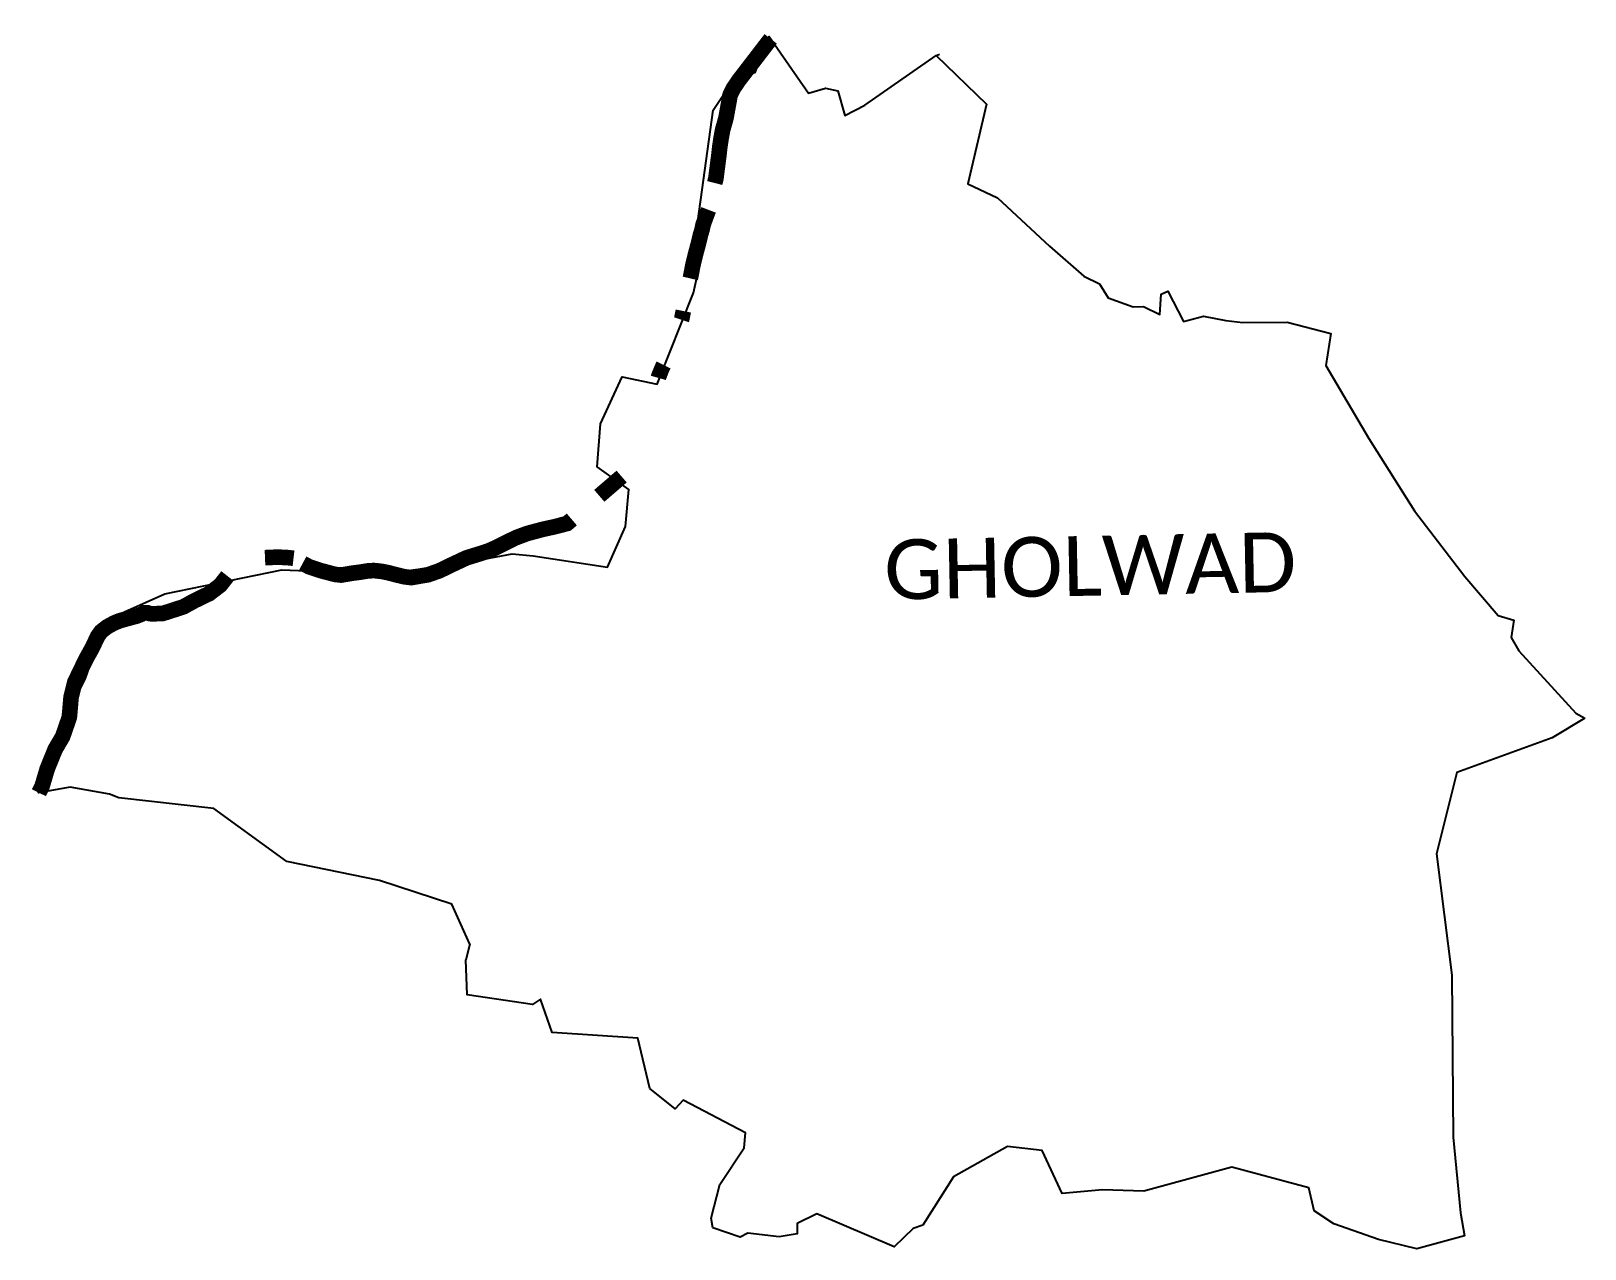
# Model space of a CAD drawing. Header units: metres. Extents: x 260376 to 265348, y 2219823 to 2223720.
import ezdxf

# ---------------------------------------------------------------- set-up
doc = ezdxf.new("R2010")
doc.units = ezdxf.units.M
for name, color, linetype in [('NATURALLY PROTECTED', 3, 'Continuous'), ('village', 3, 'Continuous'), ('VILLAGE NAME', 250, 'Continuous')]:
    doc.layers.add(name, color=color, linetype=linetype)
doc.styles.get("Standard").update_dxf_attribs({"font": 'simplex.shx'})

msp = doc.modelspace()

# ---------------------------------------------------------------- linework, layer by layer
at = {"color": 3, "flags": 128}
msp.add_lwpolyline([(263271.8, 2223642.1), (263433.4, 2223486.3)], dxfattribs=at)
at = {"layer": 'NATURALLY PROTECTED', "color": 116, "true_color": 0x136734, "const_width": 50, "flags": 128}
for points in [[(262563.3, 2223234), (262567, 2223248.6), (262576.7, 2223323.9), (262579.7, 2223350.9), (262583.3, 2223374.9), (262588.5, 2223403.5), (262599.1, 2223441.3), (262610.5, 2223504), (262611.2, 2223510.8), (262613.5, 2223517.5), (262623.7, 2223537.9), (262640.6, 2223562.8), (262720.9, 2223667.3)], [(262720.9, 2223667.3), (262725.2, 2223672.9), (262742.4, 2223695.3)], [(262543.5, 2223148.2), (262539, 2223136.3), (262525.7, 2223099.9), (262522.7, 2223084.5), (262518.4, 2223070.6), (262510.5, 2223038.1), (262501.9, 2223006.3), (262493.7, 2222972.5), (262485.7, 2222930.9), (262485.2, 2222928.8)], [(262462.8, 2222824.4), (262457.4, 2222797.7), (262457, 2222796.5)], [(262399.9, 2222651.9), (262393.7, 2222639.4), (262384.7, 2222616.6), (262383, 2222610.5)], [(262265.5, 2222294.7), (262193.9, 2222233.1)], [(262106, 2222157.5), (262090.8, 2222144.5), (262050.2, 2222134), (262013.3, 2222126), (261963.1, 2222112.5), (261927.8, 2222099.4), (261858.3, 2222065.2), (261839.9, 2222057.1), (261813.2, 2222048.3), (261768.3, 2222034.4), (261723.4, 2222013.3), (261682.5, 2221993.5), (261646.3, 2221980.7), (261591.7, 2221971.4), (261569.5, 2221974.3), (261543.9, 2221980.4), (261517.8, 2221987.3), (261497.8, 2221991.3), (261472.2, 2221994), (261453, 2221992.8), (261423.6, 2221988.1), (261401.4, 2221985.3), (261368, 2221979.6), (261348.5, 2221981.6), (261303.5, 2221993.5), (261265.2, 2222006.2), (261244.8, 2222017.2)], [(261215.4, 2222033.3), (261195.3, 2222035.6), (261163.8, 2222036.9), (261124.1, 2222035.2)], [(261004, 2221976.5), (260981.1, 2221947.3), (260946.1, 2221920.5), (260897.9, 2221897.1), (260864, 2221878.4), (260817.8, 2221863.2), (260796.9, 2221856.8), (260794.2, 2221857.1), (260781.6, 2221856.3), (260769.8, 2221855.6), (260762.1, 2221855.4), (260755.1, 2221856.4), (260746.6, 2221859.2), (260738.2, 2221858.9), (260730.4, 2221854.9), (260713.4, 2221848.2), (260691.6, 2221842.5), (260657.1, 2221832.7), (260640.1, 2221825.5), (260619, 2221814), (260599.8, 2221798.9), (260588.5, 2221783.3), (260571.7, 2221747.4), (260551.4, 2221711.1), (260515.5, 2221636.6), (260503.6, 2221588.7), (260498, 2221524.7), (260476.6, 2221462.7), (260452.8, 2221422.3), (260427.2, 2221359.2), (260410.8, 2221303.8), (260407.6, 2221297.4), (260400.6, 2221283)]]:
    msp.add_lwpolyline(points, dxfattribs=at)
at = {"layer": 'village', "flags": 128}
msp.add_lwpolyline([(261779.6, 2220798), (261767.3, 2220748.2)], dxfattribs=at)
at = {"layer": 'village', "color": 3}
for points in [[(261779.6, 2220798, 0), (261721.6, 2220926.1, 0), (261490.2, 2221002, 0), (261194.2, 2221063.1, 0), (260960.2, 2221232.6, 0), (260656.7, 2221266.6, 0), (260627, 2221278.9, 0), (260500.8, 2221300.9, 0), (260399.6, 2221282.9, 0), (260498.1, 2221544.3, 0), (260549.9, 2221649.4, 0), (260615.3, 2221835.1, 0), (260803.4, 2221919.9, 0), (261177.9, 2221996, 0), (261284.6, 2221992.1, 0), (261446.6, 2221974.7, 0), (261773.1, 2222020.8, 0), (261914.9, 2222047.7, 0), (261982.6, 2222041.1, 0), (262220.4, 2222005.1, 0), (262277.9, 2222135.5, 0), (262288.9, 2222253.6, 0), (262186.7, 2222326.3, 0), (262198.3, 2222463, 0), (262266.8, 2222614, 0), (262378.7, 2222590.5, 0), (262495.8, 2222883, 0), (262522.4, 2223003.5, 0), (262505.2, 2223081.5, 0), (262558.4, 2223467, 0), (262628.2, 2223572.6, 0), (262692.2, 2223587.8, 0), (262737.2, 2223702.7, 0), (262863.1, 2223522, 0), (262917.4, 2223537.4, 0), (262956.8, 2223528.6, 0), (262980, 2223449.9, 0), (263044, 2223483.2, 0), (263271.8, 2223642.1, 0), (263282.6, 2223646, 0)], [(263433.4, 2223486.3, 0), (263372.9, 2223231.9, 0), (263468.7, 2223186.7, 0), (263634.9, 2223032.1, 0), (263744.4, 2222936.5, 0), (263795, 2222911.5, 0), (263822.2, 2222866.7, 0), (263902.2, 2222837.4, 0), (263935, 2222839.3, 0), (263987.4, 2222813.8, 0), (263992.1, 2222878.9, 0), (264013.3, 2222888, 0), (264063.5, 2222790.9, 0), (264127.8, 2222807.7, 0), (264199.3, 2222794.5, 0), (264253.8, 2222787.8, 0), (264395.6, 2222788.6, 0), (264534.7, 2222752.6, 0), (264518.9, 2222650.2, 0), (264656.2, 2222416.6, 0), (264802.9, 2222184.8, 0), (264964.2, 2221975, 0), (265070.9, 2221850.3, 0), (265120.4, 2221835.7, 0), (265111.7, 2221780.3, 0), (265136.8, 2221736.8, 0), (265319.4, 2221538.1, 0), (265348, 2221521.2, 0)], [(265348, 2221521.2, 0), (265243.4, 2221458.3, 0), (264938.6, 2221347.7, 0), (264872.8, 2221087.3, 0), (264921.6, 2220698.8, 0), (264926.6, 2220180.6, 0), (264950.1, 2219938.6, 0), (264963, 2219864.9, 0), (264809.8, 2219823.3, 0), (264687.5, 2219853.4, 0), (264544.9, 2219903.2, 0), (264482.1, 2219944.9, 0), (264464.3, 2220018.7, 0), (264218.5, 2220084.9, 0), (263936.8, 2220008.3, 0), (263803.7, 2220012.6, 0), (263675.3, 2220000.9, 0), (263610.9, 2220138.1, 0), (263500.6, 2220151.3, 0), (263327.6, 2220054.5, 0), (263229, 2219899.1, 0), (263198.1, 2219888.2, 0), (263137.8, 2219830.2, 0), (262889.6, 2219935.6, 0), (262827.3, 2219904.3, 0), (262826.8, 2219871.8, 0), (262769.8, 2219861.6, 0), (262668.8, 2219874.2, 0), (262644.6, 2219861.2, 0), (262557.3, 2219890.9, 0), (262551.7, 2219922, 0), (262579.3, 2220029.3, 0), (262657.3, 2220146.5, 0), (262662.2, 2220194.6, 0), (262462.4, 2220299.4, 0), (262436.6, 2220271.8, 0), (262355.3, 2220336.9, 0), (262316.8, 2220498, 0), (262043, 2220516.1, 0), (262006.2, 2220622.5, 0), (261980.1, 2220605.9, 0), (261771.5, 2220636.1, 0), (261767.3, 2220748.2, 0)]]:
    msp.add_polyline3d(points, dxfattribs=at)

# ---------------------------------------------------------------- texts
at = {"layer": 'VILLAGE NAME', "insert": (263103.5, 2222092.3), "char_height": 191.456, "attachment_point": 1, "rotation": 1.1028}
msp.add_mtext_dynamic_manual_height_columns('{\\fCalibri|b0|i0|c0|p34;GHOLWAD}', width=161.46, gutter_width=957.3, heights=[0], dxfattribs=at)

doc.saveas('drawing.dxf')
